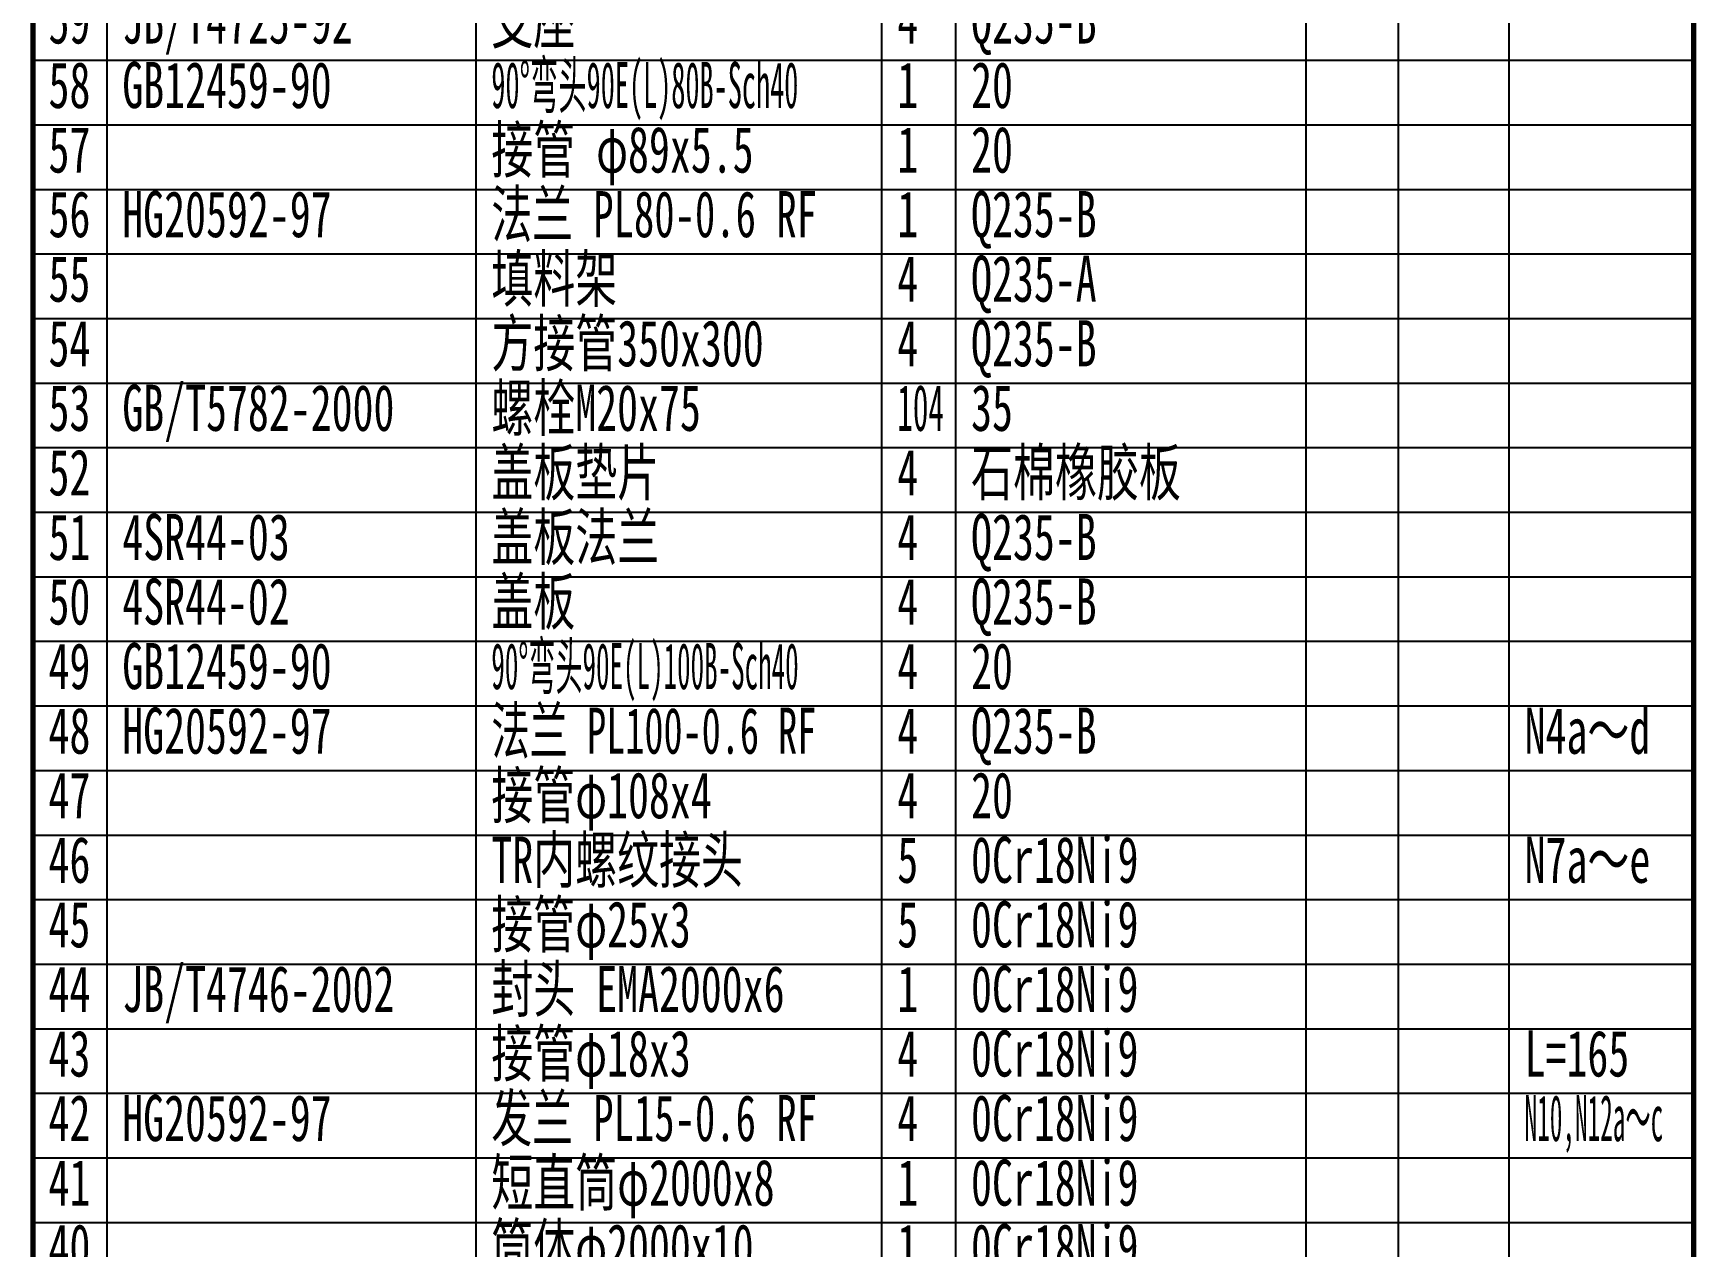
# Model space of a CAD drawing. Header units: millimetres. Extents: x -8410 to 8410, y -5940 to 5940.
# Drawn here: x 810 to 4410, y -3352 to -721 of the extents above; entities that cross this region are included whole.
import ezdxf

# ---------------------------------------------------------------- set-up
doc = ezdxf.new("R2010")
doc.units = ezdxf.units.MM
doc.layers.add('CAXA3', color=7, linetype='Continuous', lineweight=25)
doc.styles.add('TextStyle1', font='', dxfattribs={"width": 0.60885})
doc.styles.add('TextStyle14', font='', dxfattribs={"width": 0.495998})
doc.styles.add('TextStyle18', font='', dxfattribs={"width": 0.401606})
doc.styles.add('TextStyle19', font='', dxfattribs={"width": 0.430486})
doc.styles.add('TextStyle3', font='', dxfattribs={"width": 0.449806})
doc.styles.add('TextStyle4', font='', dxfattribs={"width": 0.648229})
doc.styles.add('标准', font='', dxfattribs={"width": 0.667})
doc.styles.get('TextStyle1').set_extended_font_data('FangSong_GB2312')
doc.styles.get('TextStyle14').set_extended_font_data('FangSong_GB2312')
doc.styles.get('TextStyle18').set_extended_font_data('FangSong_GB2312')
doc.styles.get('TextStyle19').set_extended_font_data('FangSong_GB2312')
doc.styles.get('TextStyle3').set_extended_font_data('FangSong_GB2312')
doc.styles.get('TextStyle4').set_extended_font_data('FangSong_GB2312')
doc.styles.get('标准').set_extended_font_data('FangSong_GB2312')

# ---------------------------------------------------------------- blocks, each defined once
blk = doc.blocks.new('CAXBLOCK267', base_point=(810, -3440))
at = {"layer": 'CAXA3', "color": 0, "linetype": 'Continuous', "lineweight": 25}
for p, q in [((4410, -3300), (810, -3300)), ((970, -3440), (970, -3300)), ((1770, -3440), (1770, -3300)), ((2650, -3440), (2650, -3300)), ((2810, -3440), (2810, -3300)), ((3570, -3440), (3570, -3300)), ((3770, -3440), (3770, -3300)), ((4010, -3440), (4010, -3300)), ((4410, -3440), (810, -3440))]:
    blk.add_line(p, q, dxfattribs=at)
at = {"layer": 'CAXA3', "color": 0, "linetype": 'Continuous', "lineweight": 70}
for p, q in [((810, -3440), (810, -3300)), ((4410, -3440), (4410, -3300))]:
    blk.add_line(p, q, dxfattribs=at)
at = {"layer": 'CAXA3', "color": 0, "linetype": 'Continuous', "lineweight": 25, "char_height": 100, "attachment_point": 1, "style": '标准'}
for s, insert in [('\\fFangSong_GB2312|b0|i0|p34;40', (843.2, -3303)), ('\\fFangSong_GB2312|b0|i0|p34;筒体φ2000x10', (1803.2, -3303)), ('\\fFangSong_GB2312|b0|i0|p34;1', (2683.2, -3303)), ('\\fFangSong_GB2312|b0|i0|p34;0Cr18Ni9', (2843.2, -3303))]:
    blk.add_mtext(s, dxfattribs=dict(at, insert=insert))
blk = doc.blocks.new('CAXBLOCK268', base_point=(810, -3300))
at = {"layer": 'CAXA3', "color": 0, "linetype": 'Continuous', "lineweight": 25}
for p, q in [((4410, -3160), (810, -3160)), ((970, -3300), (970, -3160)), ((1770, -3300), (1770, -3160)), ((2650, -3300), (2650, -3160)), ((2810, -3300), (2810, -3160)), ((3570, -3300), (3570, -3160)), ((3770, -3300), (3770, -3160)), ((4010, -3300), (4010, -3160)), ((4410, -3300), (810, -3300))]:
    blk.add_line(p, q, dxfattribs=at)
at = {"layer": 'CAXA3', "color": 0, "linetype": 'Continuous', "lineweight": 70}
for p, q in [((810, -3300), (810, -3160)), ((4410, -3300), (4410, -3160))]:
    blk.add_line(p, q, dxfattribs=at)
at = {"layer": 'CAXA3', "color": 0, "linetype": 'Continuous', "lineweight": 25, "char_height": 100, "attachment_point": 1, "style": '标准'}
for s, insert in [('\\fFangSong_GB2312|b0|i0|p34;41', (843.2, -3163)), ('\\fFangSong_GB2312|b0|i0|p34;短直筒φ2000x8', (1803.2, -3163)), ('\\fFangSong_GB2312|b0|i0|p34;1', (2683.2, -3163)), ('\\fFangSong_GB2312|b0|i0|p34;0Cr18Ni9', (2843.2, -3163))]:
    blk.add_mtext(s, dxfattribs=dict(at, insert=insert))
blk = doc.blocks.new('CAXBLOCK269', base_point=(810, -3160))
at = {"layer": 'CAXA3', "color": 0, "linetype": 'Continuous', "lineweight": 25}
for p, q in [((4410, -3020), (810, -3020)), ((970, -3160), (970, -3020)), ((1770, -3160), (1770, -3020)), ((2650, -3160), (2650, -3020)), ((2810, -3160), (2810, -3020)), ((3570, -3160), (3570, -3020)), ((3770, -3160), (3770, -3020)), ((4010, -3160), (4010, -3020)), ((4410, -3160), (810, -3160))]:
    blk.add_line(p, q, dxfattribs=at)
at = {"layer": 'CAXA3', "color": 0, "linetype": 'Continuous', "lineweight": 70}
for p, q in [((810, -3160), (810, -3020)), ((4410, -3160), (4410, -3020))]:
    blk.add_line(p, q, dxfattribs=at)
at = {"layer": 'CAXA3', "color": 0, "linetype": 'Continuous', "lineweight": 25, "char_height": 100, "attachment_point": 1}
for s, insert, style in [('\\fFangSong_GB2312|b0|i0|p34;HG20592-97', (1003.2, -3023), '标准'), ('\\fFangSong_GB2312|b0|i0|p34;发兰 PL15-0.6 RF', (1803.2, -3023), 'TextStyle4'), ('\\fFangSong_GB2312|b0|i0|p34;0Cr18Ni9', (2843.2, -3023), '标准'), ('\\fFangSong_GB2312|b0|i0|p34;N10,N12a～c', (4043.2, -3023), 'TextStyle18'), ('\\fFangSong_GB2312|b0|i0|p34;42', (843.2, -3023), '标准'), ('\\fFangSong_GB2312|b0|i0|p34;4', (2683.2, -3023), '标准')]:
    blk.add_mtext(s, dxfattribs=dict(at, insert=insert, style=style))
blk = doc.blocks.new('CAXBLOCK270', base_point=(810, -3020))
at = {"layer": 'CAXA3', "color": 0, "linetype": 'Continuous', "lineweight": 25}
for p, q in [((4410, -2880), (810, -2880)), ((970, -3020), (970, -2880)), ((1770, -3020), (1770, -2880)), ((2650, -3020), (2650, -2880)), ((2810, -3020), (2810, -2880)), ((3570, -3020), (3570, -2880)), ((3770, -3020), (3770, -2880)), ((4010, -3020), (4010, -2880)), ((4410, -3020), (810, -3020))]:
    blk.add_line(p, q, dxfattribs=at)
at = {"layer": 'CAXA3', "color": 0, "linetype": 'Continuous', "lineweight": 70}
for p, q in [((810, -3020), (810, -2880)), ((4410, -3020), (4410, -2880))]:
    blk.add_line(p, q, dxfattribs=at)
at = {"layer": 'CAXA3', "color": 0, "linetype": 'Continuous', "lineweight": 25, "char_height": 100, "attachment_point": 1, "style": '标准'}
for s, insert in [('\\fFangSong_GB2312|b0|i0|p34;接管φ18x3', (1803.2, -2883)), ('\\fFangSong_GB2312|b0|i0|p34;0Cr18Ni9', (2843.2, -2883)), ('\\fFangSong_GB2312|b0|i0|p34;43', (843.2, -2883)), ('\\fFangSong_GB2312|b0|i0|p34;4', (2683.2, -2883)), ('\\fFangSong_GB2312|b0|i0|p34;L=165', (4043.2, -2883))]:
    blk.add_mtext(s, dxfattribs=dict(at, insert=insert))
blk = doc.blocks.new('CAXBLOCK271', base_point=(810, -2880))
at = {"layer": 'CAXA3', "color": 0, "linetype": 'Continuous', "lineweight": 25}
for p, q in [((4410, -2740), (810, -2740)), ((970, -2880), (970, -2740)), ((1770, -2880), (1770, -2740)), ((2650, -2880), (2650, -2740)), ((2810, -2880), (2810, -2740)), ((3570, -2880), (3570, -2740)), ((3770, -2880), (3770, -2740)), ((4010, -2880), (4010, -2740)), ((4410, -2880), (810, -2880))]:
    blk.add_line(p, q, dxfattribs=at)
at = {"layer": 'CAXA3', "color": 0, "linetype": 'Continuous', "lineweight": 70}
for p, q in [((810, -2880), (810, -2740)), ((4410, -2880), (4410, -2740))]:
    blk.add_line(p, q, dxfattribs=at)
at = {"layer": 'CAXA3', "color": 0, "linetype": 'Continuous', "lineweight": 25, "char_height": 100, "attachment_point": 1, "style": '标准'}
for s, insert in [('\\fFangSong_GB2312|b0|i0|p34;JB/T4746-2002', (1003.2, -2743)), ('\\fFangSong_GB2312|b0|i0|p34;封头 EMA2000x6', (1803.2, -2743)), ('\\fFangSong_GB2312|b0|i0|p34;44', (843.2, -2743)), ('\\fFangSong_GB2312|b0|i0|p34;1', (2683.2, -2743)), ('\\fFangSong_GB2312|b0|i0|p34;0Cr18Ni9', (2843.2, -2743))]:
    blk.add_mtext(s, dxfattribs=dict(at, insert=insert))
blk = doc.blocks.new('CAXBLOCK272', base_point=(810, -2740))
at = {"layer": 'CAXA3', "color": 0, "linetype": 'Continuous', "lineweight": 25}
for p, q in [((4410, -2600), (810, -2600)), ((970, -2740), (970, -2600)), ((1770, -2740), (1770, -2600)), ((2650, -2740), (2650, -2600)), ((2810, -2740), (2810, -2600)), ((3570, -2740), (3570, -2600)), ((3770, -2740), (3770, -2600)), ((4010, -2740), (4010, -2600)), ((4410, -2740), (810, -2740))]:
    blk.add_line(p, q, dxfattribs=at)
at = {"layer": 'CAXA3', "color": 0, "linetype": 'Continuous', "lineweight": 70}
for p, q in [((810, -2740), (810, -2600)), ((4410, -2740), (4410, -2600))]:
    blk.add_line(p, q, dxfattribs=at)
at = {"layer": 'CAXA3', "color": 0, "linetype": 'Continuous', "lineweight": 25, "char_height": 100, "attachment_point": 1, "style": '标准'}
for s, insert in [('\\fFangSong_GB2312|b0|i0|p34;接管φ25x3', (1803.2, -2603)), ('\\fFangSong_GB2312|b0|i0|p34;45', (843.2, -2603)), ('\\fFangSong_GB2312|b0|i0|p34;5', (2683.2, -2603)), ('\\fFangSong_GB2312|b0|i0|p34;0Cr18Ni9', (2843.2, -2603))]:
    blk.add_mtext(s, dxfattribs=dict(at, insert=insert))
blk = doc.blocks.new('CAXBLOCK273', base_point=(810, -2600))
at = {"layer": 'CAXA3', "color": 0, "linetype": 'Continuous', "lineweight": 25}
for p, q in [((4410, -2460), (810, -2460)), ((970, -2600), (970, -2460)), ((1770, -2600), (1770, -2460)), ((2650, -2600), (2650, -2460)), ((2810, -2600), (2810, -2460)), ((3570, -2600), (3570, -2460)), ((3770, -2600), (3770, -2460)), ((4010, -2600), (4010, -2460)), ((4410, -2600), (810, -2600))]:
    blk.add_line(p, q, dxfattribs=at)
at = {"layer": 'CAXA3', "color": 0, "linetype": 'Continuous', "lineweight": 70}
for p, q in [((810, -2600), (810, -2460)), ((4410, -2600), (4410, -2460))]:
    blk.add_line(p, q, dxfattribs=at)
at = {"layer": 'CAXA3', "color": 0, "linetype": 'Continuous', "lineweight": 25, "char_height": 100, "attachment_point": 1, "style": '标准'}
for s, insert in [('\\fFangSong_GB2312|b0|i0|p34;46', (843.2, -2463)), ('\\fFangSong_GB2312|b0|i0|p34;TR内螺纹接头', (1803.2, -2463)), ('\\fFangSong_GB2312|b0|i0|p34;5', (2683.2, -2463)), ('\\fFangSong_GB2312|b0|i0|p34;0Cr18Ni9', (2843.2, -2463)), ('\\fFangSong_GB2312|b0|i0|p34;N7a～e', (4043.2, -2463))]:
    blk.add_mtext(s, dxfattribs=dict(at, insert=insert))
blk = doc.blocks.new('CAXBLOCK274', base_point=(810, -2460))
at = {"layer": 'CAXA3', "color": 0, "linetype": 'Continuous', "lineweight": 25}
for p, q in [((4410, -2320), (810, -2320)), ((970, -2460), (970, -2320)), ((1770, -2460), (1770, -2320)), ((2650, -2460), (2650, -2320)), ((2810, -2460), (2810, -2320)), ((3570, -2460), (3570, -2320)), ((3770, -2460), (3770, -2320)), ((4010, -2460), (4010, -2320)), ((4410, -2460), (810, -2460))]:
    blk.add_line(p, q, dxfattribs=at)
at = {"layer": 'CAXA3', "color": 0, "linetype": 'Continuous', "lineweight": 70}
for p, q in [((810, -2460), (810, -2320)), ((4410, -2460), (4410, -2320))]:
    blk.add_line(p, q, dxfattribs=at)
at = {"layer": 'CAXA3', "color": 0, "linetype": 'Continuous', "lineweight": 25, "char_height": 100, "attachment_point": 1, "style": '标准'}
for s, insert in [('\\fFangSong_GB2312|b0|i0|p34;47', (843.2, -2323)), ('\\fFangSong_GB2312|b0|i0|p34;接管φ108x4', (1803.2, -2323)), ('\\fFangSong_GB2312|b0|i0|p34;4', (2683.2, -2323)), ('\\fFangSong_GB2312|b0|i0|p34;20', (2843.2, -2323))]:
    blk.add_mtext(s, dxfattribs=dict(at, insert=insert))
blk = doc.blocks.new('CAXBLOCK275', base_point=(810, -2320))
at = {"layer": 'CAXA3', "color": 0, "linetype": 'Continuous', "lineweight": 25}
for p, q in [((4410, -2180), (810, -2180)), ((970, -2320), (970, -2180)), ((1770, -2320), (1770, -2180)), ((2650, -2320), (2650, -2180)), ((2810, -2320), (2810, -2180)), ((3570, -2320), (3570, -2180)), ((3770, -2320), (3770, -2180)), ((4010, -2320), (4010, -2180)), ((4410, -2320), (810, -2320))]:
    blk.add_line(p, q, dxfattribs=at)
at = {"layer": 'CAXA3', "color": 0, "linetype": 'Continuous', "lineweight": 70}
for p, q in [((810, -2320), (810, -2180)), ((4410, -2320), (4410, -2180))]:
    blk.add_line(p, q, dxfattribs=at)
at = {"layer": 'CAXA3', "color": 0, "linetype": 'Continuous', "lineweight": 25, "char_height": 100, "attachment_point": 1}
for s, insert, style in [('\\fFangSong_GB2312|b0|i0|p34;48', (843.2, -2183), '标准'), ('\\fFangSong_GB2312|b0|i0|p34;HG20592-97', (1003.2, -2183), '标准'), ('\\fFangSong_GB2312|b0|i0|p34;法兰 PL100-0.6 RF', (1803.2, -2183), 'TextStyle1'), ('\\fFangSong_GB2312|b0|i0|p34;4', (2683.2, -2183), '标准'), ('\\fFangSong_GB2312|b0|i0|p34;Q235-B', (2843.2, -2183), '标准'), ('\\fFangSong_GB2312|b0|i0|p34;N4a～d', (4043.2, -2183), '标准')]:
    blk.add_mtext(s, dxfattribs=dict(at, insert=insert, style=style))
blk = doc.blocks.new('CAXBLOCK276', base_point=(810, -2180))
at = {"layer": 'CAXA3', "color": 0, "linetype": 'Continuous', "lineweight": 25}
for p, q in [((4410, -2040), (810, -2040)), ((970, -2180), (970, -2040)), ((1770, -2180), (1770, -2040)), ((2650, -2180), (2650, -2040)), ((2810, -2180), (2810, -2040)), ((3570, -2180), (3570, -2040)), ((3770, -2180), (3770, -2040)), ((4010, -2180), (4010, -2040)), ((4410, -2180), (810, -2180))]:
    blk.add_line(p, q, dxfattribs=at)
at = {"layer": 'CAXA3', "color": 0, "linetype": 'Continuous', "lineweight": 70}
for p, q in [((810, -2180), (810, -2040)), ((4410, -2180), (4410, -2040))]:
    blk.add_line(p, q, dxfattribs=at)
at = {"layer": 'CAXA3', "color": 0, "linetype": 'Continuous', "lineweight": 25, "char_height": 100, "attachment_point": 1}
for s, insert, style in [('\\fFangSong_GB2312|b0|i0|p34;49', (843.2, -2043), '标准'), ('\\fFangSong_GB2312|b0|i0|p34;GB12459-90', (1003.2, -2043), '标准'), ('\\fFangSong_GB2312|b0|i0|p34;90{%%D}弯头90E(L)100B-Sch40', (1803.2, -2043), 'TextStyle19'), ('\\fFangSong_GB2312|b0|i0|p34;4', (2683.2, -2043), '标准'), ('\\fFangSong_GB2312|b0|i0|p34;20', (2843.2, -2043), '标准')]:
    blk.add_mtext(s, dxfattribs=dict(at, insert=insert, style=style))
blk = doc.blocks.new('CAXBLOCK277', base_point=(810, -2040))
at = {"layer": 'CAXA3', "color": 0, "linetype": 'Continuous', "lineweight": 25}
for p, q in [((4410, -1900), (810, -1900)), ((970, -2040), (970, -1900)), ((1770, -2040), (1770, -1900)), ((2650, -2040), (2650, -1900)), ((2810, -2040), (2810, -1900)), ((3570, -2040), (3570, -1900)), ((3770, -2040), (3770, -1900)), ((4010, -2040), (4010, -1900)), ((4410, -2040), (810, -2040))]:
    blk.add_line(p, q, dxfattribs=at)
at = {"layer": 'CAXA3', "color": 0, "linetype": 'Continuous', "lineweight": 70}
for p, q in [((810, -2040), (810, -1900)), ((4410, -2040), (4410, -1900))]:
    blk.add_line(p, q, dxfattribs=at)
at = {"layer": 'CAXA3', "color": 0, "linetype": 'Continuous', "lineweight": 25, "char_height": 100, "attachment_point": 1, "style": '标准'}
for s, insert in [('\\fFangSong_GB2312|b0|i0|p34;50', (843.2, -1903)), ('\\fFangSong_GB2312|b0|i0|p34;4SR44-02', (1003.2, -1903)), ('\\fFangSong_GB2312|b0|i0|p34;盖板', (1803.2, -1903)), ('\\fFangSong_GB2312|b0|i0|p34;4', (2683.2, -1903)), ('\\fFangSong_GB2312|b0|i0|p34;Q235-B', (2843.2, -1903))]:
    blk.add_mtext(s, dxfattribs=dict(at, insert=insert))
blk = doc.blocks.new('CAXBLOCK278', base_point=(810, -1900))
at = {"layer": 'CAXA3', "color": 0, "linetype": 'Continuous', "lineweight": 25}
for p, q in [((4410, -1760), (810, -1760)), ((970, -1900), (970, -1760)), ((1770, -1900), (1770, -1760)), ((2650, -1900), (2650, -1760)), ((2810, -1900), (2810, -1760)), ((3570, -1900), (3570, -1760)), ((3770, -1900), (3770, -1760)), ((4010, -1900), (4010, -1760)), ((4410, -1900), (810, -1900))]:
    blk.add_line(p, q, dxfattribs=at)
at = {"layer": 'CAXA3', "color": 0, "linetype": 'Continuous', "lineweight": 70}
for p, q in [((810, -1900), (810, -1760)), ((4410, -1900), (4410, -1760))]:
    blk.add_line(p, q, dxfattribs=at)
at = {"layer": 'CAXA3', "color": 0, "linetype": 'Continuous', "lineweight": 25, "char_height": 100, "attachment_point": 1, "style": '标准'}
for s, insert in [('\\fFangSong_GB2312|b0|i0|p34;4SR44-03', (1003.2, -1763)), ('\\fFangSong_GB2312|b0|i0|p34;盖板法兰', (1803.2, -1763)), ('\\fFangSong_GB2312|b0|i0|p34;Q235-B', (2843.2, -1763)), ('\\fFangSong_GB2312|b0|i0|p34;51', (843.2, -1763)), ('\\fFangSong_GB2312|b0|i0|p34;4', (2683.2, -1763))]:
    blk.add_mtext(s, dxfattribs=dict(at, insert=insert))
blk = doc.blocks.new('CAXBLOCK279', base_point=(810, -1760))
at = {"layer": 'CAXA3', "color": 0, "linetype": 'Continuous', "lineweight": 25}
for p, q in [((4410, -1620), (810, -1620)), ((970, -1760), (970, -1620)), ((1770, -1760), (1770, -1620)), ((2650, -1760), (2650, -1620)), ((2810, -1760), (2810, -1620)), ((3570, -1760), (3570, -1620)), ((3770, -1760), (3770, -1620)), ((4010, -1760), (4010, -1620)), ((4410, -1760), (810, -1760))]:
    blk.add_line(p, q, dxfattribs=at)
at = {"layer": 'CAXA3', "color": 0, "linetype": 'Continuous', "lineweight": 70}
for p, q in [((810, -1760), (810, -1620)), ((4410, -1760), (4410, -1620))]:
    blk.add_line(p, q, dxfattribs=at)
at = {"layer": 'CAXA3', "color": 0, "linetype": 'Continuous', "lineweight": 25, "char_height": 100, "attachment_point": 1, "style": '标准'}
for s, insert in [('\\fFangSong_GB2312|b0|i0|p34;盖板垫片', (1803.2, -1623)), ('\\fFangSong_GB2312|b0|i0|p34;石棉橡胶板', (2843.2, -1623)), ('\\fFangSong_GB2312|b0|i0|p34;52', (843.2, -1623)), ('\\fFangSong_GB2312|b0|i0|p34;4', (2683.2, -1623))]:
    blk.add_mtext(s, dxfattribs=dict(at, insert=insert))
blk = doc.blocks.new('CAXBLOCK280', base_point=(810, -1620))
at = {"layer": 'CAXA3', "color": 0, "linetype": 'Continuous', "lineweight": 25}
for p, q in [((4410, -1480), (810, -1480)), ((970, -1620), (970, -1480)), ((1770, -1620), (1770, -1480)), ((2650, -1620), (2650, -1480)), ((2810, -1620), (2810, -1480)), ((3570, -1620), (3570, -1480)), ((3770, -1620), (3770, -1480)), ((4010, -1620), (4010, -1480)), ((4410, -1620), (810, -1620))]:
    blk.add_line(p, q, dxfattribs=at)
at = {"layer": 'CAXA3', "color": 0, "linetype": 'Continuous', "lineweight": 70}
for p, q in [((810, -1620), (810, -1480)), ((4410, -1620), (4410, -1480))]:
    blk.add_line(p, q, dxfattribs=at)
at = {"layer": 'CAXA3', "color": 0, "linetype": 'Continuous', "lineweight": 25, "char_height": 100, "attachment_point": 1}
for s, insert, style in [('\\fFangSong_GB2312|b0|i0|p34;GB/T5782-2000', (1003.2, -1483), '标准'), ('\\fFangSong_GB2312|b0|i0|p34;螺栓M20x75', (1803.2, -1483), '标准'), ('\\fFangSong_GB2312|b0|i0|p34;53', (843.2, -1483), '标准'), ('\\fFangSong_GB2312|b0|i0|p34;104', (2683.2, -1483), 'TextStyle14'), ('\\fFangSong_GB2312|b0|i0|p34;35', (2843.2, -1483), '标准')]:
    blk.add_mtext(s, dxfattribs=dict(at, insert=insert, style=style))
blk = doc.blocks.new('CAXBLOCK281', base_point=(810, -1480))
at = {"layer": 'CAXA3', "color": 0, "linetype": 'Continuous', "lineweight": 25}
for p, q in [((4410, -1340), (810, -1340)), ((970, -1480), (970, -1340)), ((1770, -1480), (1770, -1340)), ((2650, -1480), (2650, -1340)), ((2810, -1480), (2810, -1340)), ((3570, -1480), (3570, -1340)), ((3770, -1480), (3770, -1340)), ((4010, -1480), (4010, -1340)), ((4410, -1480), (810, -1480))]:
    blk.add_line(p, q, dxfattribs=at)
at = {"layer": 'CAXA3', "color": 0, "linetype": 'Continuous', "lineweight": 70}
for p, q in [((810, -1480), (810, -1340)), ((4410, -1480), (4410, -1340))]:
    blk.add_line(p, q, dxfattribs=at)
at = {"layer": 'CAXA3', "color": 0, "linetype": 'Continuous', "lineweight": 25, "char_height": 100, "attachment_point": 1, "style": '标准'}
for s, insert in [('\\fFangSong_GB2312|b0|i0|p34;方接管350x300', (1803.2, -1343)), ('\\fFangSong_GB2312|b0|i0|p34;54', (843.2, -1343)), ('\\fFangSong_GB2312|b0|i0|p34;4', (2683.2, -1343)), ('\\fFangSong_GB2312|b0|i0|p34;Q235-B', (2843.2, -1343))]:
    blk.add_mtext(s, dxfattribs=dict(at, insert=insert))
blk = doc.blocks.new('CAXBLOCK282', base_point=(810, -1340))
at = {"layer": 'CAXA3', "color": 0, "linetype": 'Continuous', "lineweight": 25}
for p, q in [((4410, -1200), (810, -1200)), ((970, -1340), (970, -1200)), ((1770, -1340), (1770, -1200)), ((2650, -1340), (2650, -1200)), ((2810, -1340), (2810, -1200)), ((3570, -1340), (3570, -1200)), ((3770, -1340), (3770, -1200)), ((4010, -1340), (4010, -1200)), ((4410, -1340), (810, -1340))]:
    blk.add_line(p, q, dxfattribs=at)
at = {"layer": 'CAXA3', "color": 0, "linetype": 'Continuous', "lineweight": 70}
for p, q in [((810, -1340), (810, -1200)), ((4410, -1340), (4410, -1200))]:
    blk.add_line(p, q, dxfattribs=at)
at = {"layer": 'CAXA3', "color": 0, "linetype": 'Continuous', "lineweight": 25, "char_height": 100, "attachment_point": 1, "style": '标准'}
for s, insert in [('\\fFangSong_GB2312|b0|i0|p34;55', (843.2, -1203)), ('\\fFangSong_GB2312|b0|i0|p34;填料架', (1803.2, -1203)), ('\\fFangSong_GB2312|b0|i0|p34;4', (2683.2, -1203)), ('\\fFangSong_GB2312|b0|i0|p34;Q235-A', (2843.2, -1203))]:
    blk.add_mtext(s, dxfattribs=dict(at, insert=insert))
blk = doc.blocks.new('CAXBLOCK283', base_point=(810, -1200))
at = {"layer": 'CAXA3', "color": 0, "linetype": 'Continuous', "lineweight": 25}
for p, q in [((4410, -1060), (810, -1060)), ((970, -1200), (970, -1060)), ((1770, -1200), (1770, -1060)), ((2650, -1200), (2650, -1060)), ((2810, -1200), (2810, -1060)), ((3570, -1200), (3570, -1060)), ((3770, -1200), (3770, -1060)), ((4010, -1200), (4010, -1060)), ((4410, -1200), (810, -1200))]:
    blk.add_line(p, q, dxfattribs=at)
at = {"layer": 'CAXA3', "color": 0, "linetype": 'Continuous', "lineweight": 70}
for p, q in [((810, -1200), (810, -1060)), ((4410, -1200), (4410, -1060))]:
    blk.add_line(p, q, dxfattribs=at)
at = {"layer": 'CAXA3', "color": 0, "linetype": 'Continuous', "lineweight": 25, "char_height": 100, "attachment_point": 1}
for s, insert, style in [('\\fFangSong_GB2312|b0|i0|p34;56', (843.2, -1063), '标准'), ('\\fFangSong_GB2312|b0|i0|p34;HG20592-97', (1003.2, -1063), '标准'), ('\\fFangSong_GB2312|b0|i0|p34;法兰 PL80-0.6 RF', (1803.2, -1063), 'TextStyle4'), ('\\fFangSong_GB2312|b0|i0|p34;1', (2683.2, -1063), '标准'), ('\\fFangSong_GB2312|b0|i0|p34;Q235-B', (2843.2, -1063), '标准')]:
    blk.add_mtext(s, dxfattribs=dict(at, insert=insert, style=style))
blk = doc.blocks.new('CAXBLOCK284', base_point=(810, -1060))
at = {"layer": 'CAXA3', "color": 0, "linetype": 'Continuous', "lineweight": 25}
for p, q in [((4410, -920), (810, -920)), ((970, -1060), (970, -920)), ((1770, -1060), (1770, -920)), ((2650, -1060), (2650, -920)), ((2810, -1060), (2810, -920)), ((3570, -1060), (3570, -920)), ((3770, -1060), (3770, -920)), ((4010, -1060), (4010, -920)), ((4410, -1060), (810, -1060))]:
    blk.add_line(p, q, dxfattribs=at)
at = {"layer": 'CAXA3', "color": 0, "linetype": 'Continuous', "lineweight": 70}
for p, q in [((810, -1060), (810, -920)), ((4410, -1060), (4410, -920))]:
    blk.add_line(p, q, dxfattribs=at)
at = {"layer": 'CAXA3', "color": 0, "linetype": 'Continuous', "lineweight": 25, "char_height": 100, "attachment_point": 1, "style": '标准'}
for s, insert in [('\\fFangSong_GB2312|b0|i0|p34;57', (843.2, -923)), ('\\fFangSong_GB2312|b0|i0|p34;接管 φ89x5.5', (1803.2, -923)), ('\\fFangSong_GB2312|b0|i0|p34;1', (2683.2, -923)), ('\\fFangSong_GB2312|b0|i0|p34;20', (2843.2, -923))]:
    blk.add_mtext(s, dxfattribs=dict(at, insert=insert))
blk = doc.blocks.new('CAXBLOCK285', base_point=(810, -920))
at = {"layer": 'CAXA3', "color": 0, "linetype": 'Continuous', "lineweight": 25}
for p, q in [((4410, -780), (810, -780)), ((970, -920), (970, -780)), ((1770, -920), (1770, -780)), ((2650, -920), (2650, -780)), ((2810, -920), (2810, -780)), ((3570, -920), (3570, -780)), ((3770, -920), (3770, -780)), ((4010, -920), (4010, -780)), ((4410, -920), (810, -920))]:
    blk.add_line(p, q, dxfattribs=at)
at = {"layer": 'CAXA3', "color": 0, "linetype": 'Continuous', "lineweight": 70}
for p, q in [((810, -920), (810, -780)), ((4410, -920), (4410, -780))]:
    blk.add_line(p, q, dxfattribs=at)
at = {"layer": 'CAXA3', "color": 0, "linetype": 'Continuous', "lineweight": 25, "char_height": 100, "attachment_point": 1}
for s, insert, style in [('\\fFangSong_GB2312|b0|i0|p34;58', (843.2, -783), '标准'), ('\\fFangSong_GB2312|b0|i0|p34;GB12459-90', (1003.2, -783), '标准'), ('\\fFangSong_GB2312|b0|i0|p34;90{%%D}弯头90E(L)80B-Sch40', (1803.2, -783), 'TextStyle3'), ('\\fFangSong_GB2312|b0|i0|p34;1', (2683.2, -783), '标准'), ('\\fFangSong_GB2312|b0|i0|p34;20', (2843.2, -783), '标准')]:
    blk.add_mtext(s, dxfattribs=dict(at, insert=insert, style=style))
blk = doc.blocks.new('CAXBLOCK286', base_point=(810, -780))
at = {"layer": 'CAXA3', "color": 0, "linetype": 'Continuous', "lineweight": 25}
for p, q in [((4410, -640), (810, -640)), ((970, -780), (970, -640)), ((1770, -780), (1770, -640)), ((2650, -780), (2650, -640)), ((2810, -780), (2810, -640)), ((3570, -780), (3570, -640)), ((3770, -780), (3770, -640)), ((4010, -780), (4010, -640)), ((4410, -780), (810, -780))]:
    blk.add_line(p, q, dxfattribs=at)
at = {"layer": 'CAXA3', "color": 0, "linetype": 'Continuous', "lineweight": 70}
for p, q in [((810, -780), (810, -640)), ((4410, -780), (4410, -640))]:
    blk.add_line(p, q, dxfattribs=at)
at = {"layer": 'CAXA3', "color": 0, "linetype": 'Continuous', "lineweight": 25, "char_height": 100, "attachment_point": 1, "style": '标准'}
for s, insert in [('\\fFangSong_GB2312|b0|i0|p34;59', (843.2, -643)), ('\\fFangSong_GB2312|b0|i0|p34;JB/T4725-92', (1003.2, -643)), ('\\fFangSong_GB2312|b0|i0|p34;支座', (1803.2, -643)), ('\\fFangSong_GB2312|b0|i0|p34;4', (2683.2, -643)), ('\\fFangSong_GB2312|b0|i0|p34;Q235-B', (2843.2, -643))]:
    blk.add_mtext(s, dxfattribs=dict(at, insert=insert))
blk = doc.blocks.new('CAXBLOCK216', base_point=(0, 0))
at = {"layer": 'CAXA3'}
for name, p in [('CAXBLOCK286', (810, -780)), ('CAXBLOCK285', (810, -920)), ('CAXBLOCK284', (810, -1060)), ('CAXBLOCK283', (810, -1200)), ('CAXBLOCK282', (810, -1340)), ('CAXBLOCK281', (810, -1480)), ('CAXBLOCK280', (810, -1620)), ('CAXBLOCK279', (810, -1760)), ('CAXBLOCK278', (810, -1900)), ('CAXBLOCK277', (810, -2040)), ('CAXBLOCK276', (810, -2180)), ('CAXBLOCK275', (810, -2320)), ('CAXBLOCK274', (810, -2460)), ('CAXBLOCK273', (810, -2600)), ('CAXBLOCK272', (810, -2740)), ('CAXBLOCK271', (810, -2880)), ('CAXBLOCK270', (810, -3020)), ('CAXBLOCK269', (810, -3160)), ('CAXBLOCK268', (810, -3300)), ('CAXBLOCK267', (810, -3440))]:
    blk.add_blockref(name, p, dxfattribs=at)

msp = doc.modelspace()

# ---------------------------------------------------------------- block references
at = {"layer": 'CAXA3'}
msp.add_blockref('CAXBLOCK216', (0, 0), dxfattribs=at)

doc.saveas('drawing.dxf')
